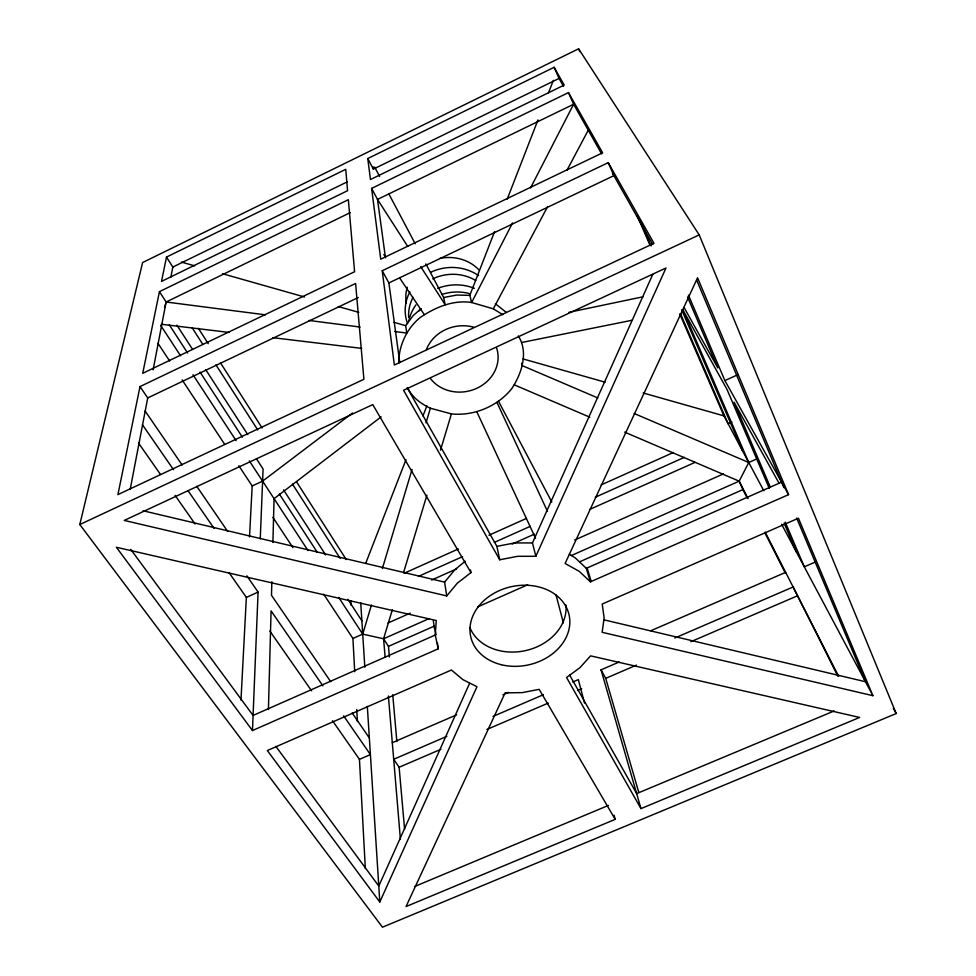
<?xml version="1.0" encoding="UTF-8"?>
<svg xmlns="http://www.w3.org/2000/svg" width="976" height="976" viewBox="0 0 976 976"><rect width="100%" height="100%" fill="white"/><g stroke="black" fill="none" stroke-linecap="round" stroke-linejoin="round"><path stroke-width="1.46" d="M268.424 709.528L271.072 610.866L322.897 685.86M271.853 581.72L271.487 595.311L330.718 681.675M272.902 542.461L274.073 498.675L381.116 416.874M437.443 643.111L438.224 648.808L252.467 730.536L258.091 592.078L246.867 575.852M260.263 538.764L263.093 469.005L256.456 458.805M240.974 700.134L246.355 597.41L228.97 572.522M249.514 536.946L252.186 485.963L238.839 465.759M130.259 489.013L147.718 397.94L140.007 386.594L355.606 283.479L363.902 379.286L117.913 494.612L140.007 386.594M153.122 369.77L166.115 302.011L159.43 291.653L348.359 199.714L354.593 271.718L142.728 373.296L159.43 291.653M170.873 277.184L172.813 267.058L166.493 257.091L345.724 169.336L347.578 190.698L161.516 281.405L166.493 257.091M79.8 524.539L142.606 262.544L578.609 48.8L699.206 234.899L896.2 713.554L382.47 927.2L79.8 524.539L699.206 234.899M164.541 307.525L166.115 302.011L350.25 212.646M371.453 604.974L362.718 634.119L352.922 638.475L354.715 671.695M382.36 568.544L412.055 469.444M426.024 422.803L430.392 408.236C421.022 403.832 411.884 397.305 407.602 387.557M385.105 656.848L383.58 638.78L392.34 609.756M403.722 572.034L426.915 495.149M440.481 450.168L451.424 413.897C473.909 416.252 497.638 406.309 511.753 388.655C521.611 373.686 528.797 352.531 518.341 335.939M365.854 562.957L405.979 459.696M423.011 415.849L426.854 405.943M502.835 314.711L493.295 308.819L471.628 302.511L469.822 295.362L494.551 231.702M507.203 199.165L537.971 119.938M548.414 93.062L553.368 80.337M469.578 683.359L378.786 886.086L275.854 746.372M535.848 556.283L665.986 267.985L403.564 390.266L499.749 559.773L517.756 556.308L535.848 556.283L532.469 542.937L652.737 274.427M379.798 901.995L476.971 686.714L462.917 679.65L451.424 670.012L267.326 750.544L379.798 901.995L367.33 706.38M571.314 555.564L739.174 481.168L748.751 462.502L756.656 458.988M512.559 222.943L471.628 302.511C453.206 299.656 435.223 307.342 420.278 317.456C406.785 328.351 398.537 345.968 398.781 363.243M530.59 187.868L573.607 104.261L568.483 92.598L371.612 188.405L380.725 259.177L602.631 152.793L568.483 92.598M493.295 308.819L547.658 206.558M566.971 170.227L588.43 129.857M394.743 331.511L406.785 333.072L405.65 325.655L413.153 315.626L420.985 308.745M446.715 595.921L457.256 583.245L470.957 572.607L372.771 404.613L124.233 520.428L446.715 595.921L444.617 582.123L454.999 569.581L465.247 561.212M352.543 412.982L262.593 481.131L252.186 485.963M367.757 158.539L554.124 67.295L564.213 85.083L370.465 179.535L367.757 158.539L373.369 169.116L559.041 78.446L563.433 86.217M172.813 267.058L347.322 181.841M382.226 270.742L608.231 162.65L653.981 243.305L394.365 365.012L382.226 270.742L388.899 282.93L399.696 361.986M147.718 397.94L358.277 297.534M388.899 282.93L613.892 175.656L608.231 162.65M246.355 597.41L258.091 592.078M688.47 295.167L724.887 380.579L737.734 374.76M731.878 422.035L728.108 423.73L680.479 313.747M404.076 573.302L458.33 548.963M488.939 535.238L526.503 518.39M601.167 484.901L673.367 452.498M418.448 576.389L462.6 556.625M494.344 542.412L530.224 526.345M595.348 497.199L684.335 457.354M431.685 580.025L456.67 568.862M512.18 544.059L534.384 534.14M589.663 509.448L694.997 462.38M388.021 623.005L410.249 613.123M574.693 540.021L723.509 473.86M338.696 597.41L362.718 634.119L383.58 638.78L429.269 618.528M389.412 656.946L388.485 646.368L434.405 626.055M477.545 606.974L527.638 584.819M579.805 561.737L742.882 489.61L747.006 497.699M436.284 634.571L253.077 715.445L130.747 549.378M569.313 554.173L575.303 557.943L586.32 568.337L781.581 482.144M590.407 581.842L788.559 494.649L697.572 277.757L565.104 563.481L579.256 571.363L590.407 581.842L586.32 568.337M392.303 742.687L456.67 714.81M502.847 694.814L508.435 692.399M650.797 630.752L785.668 572.351M365.329 868.481L359.449 759.34L370.404 754.594L343.625 715.847M814.875 562.237L804.297 566.824L785.253 522.172M446.849 736.343L393.694 759.279L399.123 767.258L404.589 829.319M493.014 716.433L543.376 694.705M572.753 682.029L578.341 679.625L584.526 703.086M640.976 808.616L566.568 677.503L579.927 667.682L590.578 655.848L859.636 717.445L640.976 808.616L601.045 669.829L619.15 662.021M674.819 638.011L793.122 586.979L837.872 676.161M399.123 767.258L440.932 749.263M486.926 729.462L548.256 703.074M577.524 690.471L581.708 688.678M638.743 792.305L605.718 678.344L636.437 665.12M690.91 641.671L797.05 595.994M414.544 886.55L608.402 805.432M834.224 710.931L636.657 793.598L569.655 675.087M615.185 819.364L406.04 906.558L505.117 692.85L522.221 692.631L539.191 689.337L615.185 819.364L614.099 815.241M425.878 263.898L443.665 297.521L456.683 295.057L469.822 295.362M407.175 387.655L496.882 546.353L514.633 542.937L532.469 542.937M568.874 312.332L643.221 296.753M521.648 342.491L632.192 320.238M161.321 324.252L229.128 332.426M272.829 337.684L361.73 348.383M166.115 302.011L265.387 314.821M309.014 320.457L360.156 327.058M872.91 695.693L602.119 632.302L604.156 618.064L602.192 604.059L798.441 518.207L872.91 695.693L781.605 524.222M143.082 510.777L444.617 582.123M603.876 619.821L865.468 681.724L796.684 518.085M430.392 408.236L451.424 413.897M181.487 262.105L194.675 265.85M222.516 273.731L304.561 296.997M338.257 306.549L358.765 312.357M393.938 322.324L405.65 325.655M522.977 358.912L605.12 382.189M643.257 392.999L723.924 415.874L763.757 490.672M597.788 397.94L522.306 365.658L521.55 363.133M634.132 413.482L748.751 462.502L682.98 310.014L726.974 389.339L769.234 488.293M514.315 384.861L589.736 417.167M624.652 432.124L739.174 481.168L748.055 498.602M495.442 303.804L506.227 312.357M252.467 730.536L116.376 547.268L436.284 620.516L435.223 634.949L438.224 648.808M138.592 443.116L160.32 474.226M175.094 495.381L195.078 523.99M269.852 631.057L311.612 690.837M332.487 720.727L359.449 759.34M142.435 424.731L173.508 469.688M188.185 490.928L214.073 528.394M145.107 411.018L182.122 464.979M196.749 486.316L227.737 531.505M352.177 712.968L369.343 738.002M383.824 254.492L385.52 256.993M399.843 278.27L424.279 314.589M157.953 343.296L169.629 360.974M182.134 379.908L224.663 444.3M272.902 517.329L292.91 547.609M323.751 594.299L352.922 638.475M160.65 325.337L180.536 355.74M192.967 374.735L236.07 440.603M249.331 460.867L308.038 550.574M169.348 324.935L187.599 352.983M200.043 372.112L242.353 437.138M279.356 494.015L317.31 552.343M347.846 599.264L361.864 620.834M176.9 325.179L192.553 349.347M205.729 369.709L247.745 434.601M283.516 489.842L325.691 554.966M383.58 638.78L388.485 646.368M407.675 246.355L377.505 199.421L371.612 188.405M420.729 266.655L445.19 304.707L443.665 297.521M192.187 327.826L202.825 344.418M215.94 364.841L257.713 429.928M292.446 484.059L340.124 558.333M198.421 328.339L208.23 343.674M220.478 362.84L262.154 428.025M296.582 481.888L346.236 559.553M601.594 153.854L573.607 104.261L377.505 199.421L385.471 257.749M612.477 173.142L652.737 244.5M684.005 307.355L717.86 367.989L687.519 296.96M724.887 380.579L788.559 494.649M778.909 482.986L734.086 402.173L770.381 487.292M601.045 669.829L605.718 678.344M893.284 708.21L896.2 713.554M374.662 167.067L379.64 176.485M388.887 193.968L415.203 243.732M498.492 401.221L551.818 502.042M765.147 532.127L838.64 676.258M764.855 532.762L785.448 573.205M496.93 402.356L547.438 511.29M476.764 411.652L535.543 538.24M739.174 481.168L742.882 489.61M554.124 67.295L559.041 78.446M640.293 220.954L651.126 245.952M637.157 215.659L649.796 244.817M679.772 313.991L723.924 415.874M681.651 309.782L742.651 451.046M784.118 523.124L796.611 552.392M578.609 48.8L579.805 51.606M696.632 280.051L783.887 487.646M435.064 630.801L435.882 633.314M587.113 567.995L591.212 581.489M556.052 595.055L563.384 622.895M496.882 546.353L499.749 559.773M470.469 569.886L470.957 572.607M433.32 620.821L434.649 629.544M373.027 166.689L373.369 169.116M392.742 694.717L396.866 741.553M388.387 695.998L400.404 839.311M360.717 602.68L364.829 667.242M350.896 600.862L351.14 605.413M356.752 709.467L357.411 721.545M408.688 317.371A42.761 38.759 -12.4 0 1 413.055 297.338M432.795 278.831A42.761 38.759 -12.4 0 1 475.763 280.527M408.907 320.457A46.397 41.822 -12.4 0 1 415.922 304.915M437.663 288.347A46.397 41.822 -12.4 0 1 474.348 288.323M407.565 323.556A45.201 41.053 -12.4 0 1 409.871 291.885M430.733 272.267A45.201 41.053 -12.4 0 1 478.557 275.647M406.37 303.414A41.687 38.052 -12.4 0 1 407.236 287.212M439.81 258.42A41.687 38.052 -12.4 0 1 479.277 270.193M419.058 310.905A43.896 39.504 -12.4 0 1 420.754 308.721M441.823 294.484A43.896 39.504 -12.4 0 1 470.31 293.849M496.516 347.724A37.051 32.989 -12.4 0 1 476.898 388.241A37.051 32.989 -12.4 0 1 430.428 378.505M426.402 349.567A37.051 32.989 -12.4 0 1 473.97 327.265M565.958 605.047A49.666 39.723 -12.4 0 1 526.198 650.455A49.666 39.723 -12.4 0 1 469.883 627.544M501.2 664.693A50.362 40.028 -12.4 0 0 569.35 616.271A50.362 40.028 -12.4 0 0 489.159 596.385A50.362 40.028 -12.4 0 0 501.2 664.693"/></g></svg>
